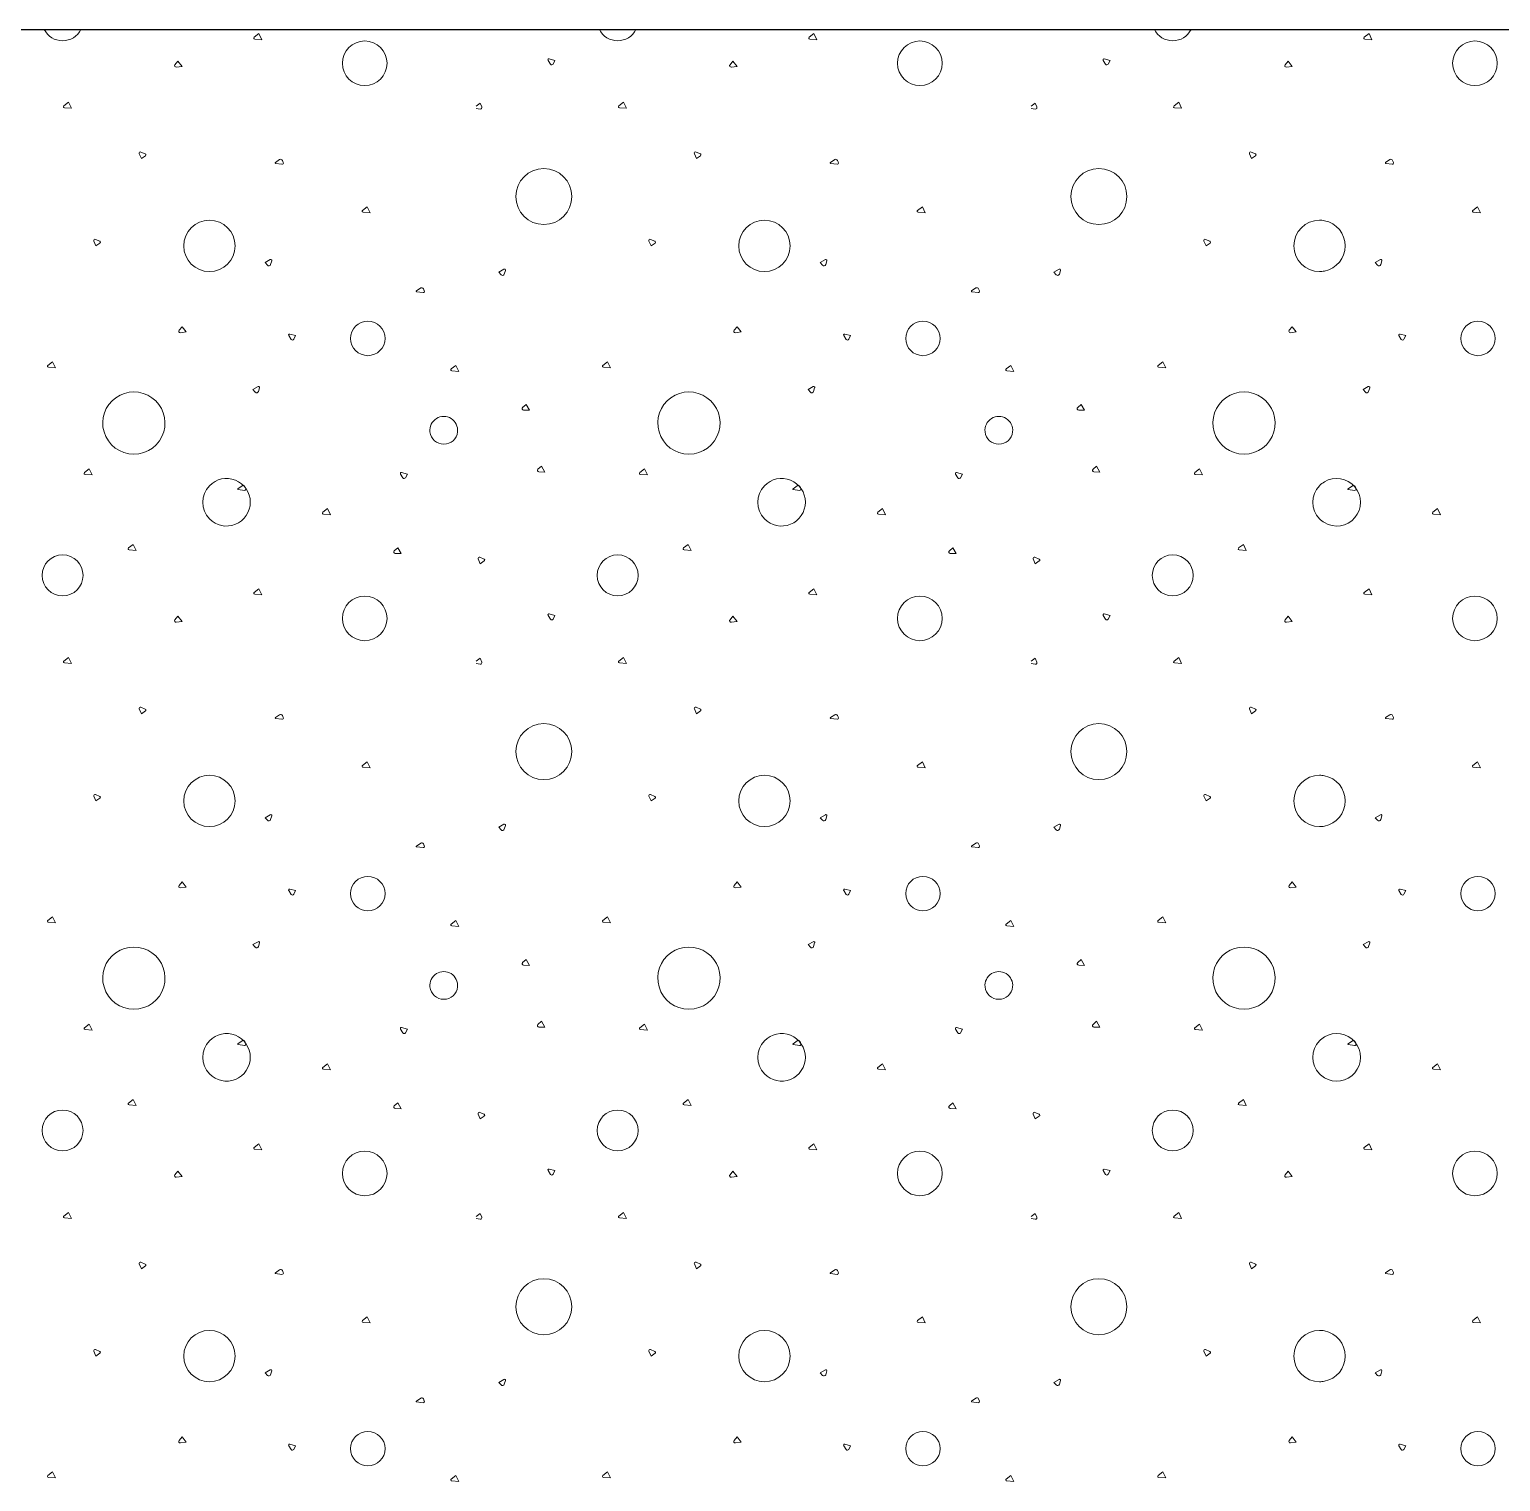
# Model space of a CAD drawing. Header units: millimetres. Extents: x 15 to 2176, y 3 to 641.
# Drawn here: x 272.59 to 315, y 46.22 to 88.07 of the extents above; entities that cross this region are included whole.
import ezdxf
from ezdxf.xclip import XClip

# ---------------------------------------------------------------- set-up
doc = ezdxf.new("R2010")
doc.units = ezdxf.units.MM
doc.header["$MEASUREMENT"] = 0
doc.header["$XCLIPFRAME"] = 0
doc.layers.add('A--------P-', color=7, linetype='Continuous')
doc.layers.add('A-01SF-----', color=7, linetype='Continuous')
doc.layers.add('A-L-10--EF-', color=4, linetype='Continuous', lineweight=0)

# ---------------------------------------------------------------- blocks, each defined once
blk = doc.blocks.new('*X1')
at = {"layer": 'A-L-10--EF-'}
for p, q in [((279.071, 87.847), (279.207, 87.953)), ((279.292, 87.778), (279.086, 87.796)), ((279.207, 87.953), (279.292, 87.778)), ((295.071, 87.847), (295.207, 87.953)), ((295.292, 87.778), (295.086, 87.796)), ((295.207, 87.953), (295.292, 87.778)), ((276.787, 87.058), (276.873, 87.162)), ((276.993, 87.009), (276.825, 86.988)), ((276.873, 87.162), (276.993, 87.009)), ((287.613, 87.072), (287.543, 87.182)), ((287.575, 87.225), (287.741, 87.181)), ((287.741, 87.181), (287.688, 87.076)), ((292.787, 87.058), (292.873, 87.162)), ((292.993, 87.009), (292.825, 86.988)), ((292.873, 87.162), (292.993, 87.009)), ((303.613, 87.072), (303.543, 87.182)), ((303.575, 87.225), (303.741, 87.181)), ((303.741, 87.181), (303.688, 87.076)), ((308.787, 87.058), (308.873, 87.162)), ((308.993, 87.009), (308.825, 86.988)), ((308.873, 87.162), (308.993, 87.009)), ((273.586, 85.869), (273.721, 85.974)), ((273.806, 85.8), (273.601, 85.818)), ((273.721, 85.974), (273.806, 85.8)), ((285.466, 85.862), (285.586, 85.947)), ((285.587, 85.779), (285.466, 85.795)), ((285.586, 85.947), (285.633, 85.839)), ((289.586, 85.869), (289.721, 85.974)), ((289.806, 85.8), (289.601, 85.818)), ((289.721, 85.974), (289.806, 85.8)), ((301.466, 85.862), (301.586, 85.947)), ((301.587, 85.779), (301.466, 85.795)), ((301.586, 85.947), (301.633, 85.839)), ((305.586, 85.869), (305.721, 85.974)), ((305.806, 85.8), (305.601, 85.818)), ((305.721, 85.974), (305.806, 85.8)), ((275.76, 84.492), (275.822, 84.351)), ((275.933, 84.484), (275.808, 84.539)), ((275.822, 84.351), (275.938, 84.435)), ((291.76, 84.492), (291.822, 84.351)), ((291.933, 84.484), (291.808, 84.539)), ((291.822, 84.351), (291.938, 84.435)), ((307.76, 84.492), (307.822, 84.351)), ((307.933, 84.484), (307.808, 84.539)), ((307.822, 84.351), (307.938, 84.435)), ((279.683, 84.236), (279.805, 84.322)), ((279.872, 84.189), (279.688, 84.214)), ((279.884, 84.299), (279.91, 84.239)), ((295.683, 84.236), (295.805, 84.322)), ((295.872, 84.189), (295.688, 84.214)), ((295.884, 84.299), (295.91, 84.239)), ((282.196, 82.857), (282.331, 82.962)), ((282.416, 82.788), (282.211, 82.805)), ((282.331, 82.962), (282.416, 82.788)), ((298.196, 82.857), (298.331, 82.962)), ((298.416, 82.788), (298.211, 82.805)), ((298.331, 82.962), (298.416, 82.788)), ((274.448, 81.974), (274.51, 81.834)), ((274.621, 81.967), (274.496, 82.022)), ((274.51, 81.834), (274.626, 81.917)), ((290.448, 81.974), (290.51, 81.834)), ((290.621, 81.967), (290.496, 82.022)), ((290.51, 81.834), (290.626, 81.917)), ((306.448, 81.974), (306.51, 81.834)), ((306.621, 81.967), (306.496, 82.022)), ((306.51, 81.834), (306.626, 81.917)), ((279.536, 81.438), (279.387, 81.352)), ((295.536, 81.438), (295.387, 81.352)), ((279.387, 81.352), (279.455, 81.277)), ((279.545, 81.297), (279.578, 81.404)), ((286.271, 81.163), (286.123, 81.077)), ((286.123, 81.077), (286.19, 81.002)), ((286.28, 81.022), (286.313, 81.129)), ((295.387, 81.352), (295.455, 81.277)), ((295.545, 81.297), (295.578, 81.404)), ((302.271, 81.163), (302.123, 81.077)), ((302.123, 81.077), (302.19, 81.002)), ((302.28, 81.022), (302.313, 81.129)), ((283.749, 80.536), (283.871, 80.621)), ((283.95, 80.599), (283.976, 80.539)), ((299.749, 80.536), (299.871, 80.621)), ((299.95, 80.599), (299.976, 80.539)), ((283.938, 80.489), (283.755, 80.514)), ((299.938, 80.489), (299.755, 80.514)), ((276.905, 79.402), (276.991, 79.506)), ((277.111, 79.353), (276.943, 79.332)), ((276.991, 79.506), (277.111, 79.353)), ((292.905, 79.402), (292.991, 79.506)), ((293.111, 79.353), (292.943, 79.332)), ((292.991, 79.506), (293.111, 79.353)), ((308.905, 79.402), (308.991, 79.506)), ((309.111, 79.353), (308.943, 79.332)), ((308.991, 79.506), (309.111, 79.353)), ((280.137, 79.141), (280.068, 79.251)), ((280.1, 79.294), (280.265, 79.25)), ((280.265, 79.25), (280.213, 79.145)), ((296.137, 79.141), (296.068, 79.251)), ((296.1, 79.294), (296.265, 79.25)), ((296.265, 79.25), (296.213, 79.145)), ((273.124, 78.39), (273.26, 78.495)), ((273.26, 78.495), (273.345, 78.321)), ((289.124, 78.39), (289.26, 78.495)), ((289.26, 78.495), (289.345, 78.321)), ((305.124, 78.39), (305.26, 78.495)), ((305.26, 78.495), (305.345, 78.321)), ((273.345, 78.321), (273.14, 78.338)), ((284.75, 78.286), (284.885, 78.391)), ((284.97, 78.216), (284.765, 78.234)), ((284.885, 78.391), (284.97, 78.216)), ((289.345, 78.321), (289.14, 78.338)), ((300.75, 78.286), (300.885, 78.391)), ((300.97, 78.216), (300.765, 78.234)), ((300.885, 78.391), (300.97, 78.216)), ((305.345, 78.321), (305.14, 78.338)), ((279.185, 77.779), (279.037, 77.693)), ((279.037, 77.693), (279.104, 77.618)), ((279.194, 77.638), (279.227, 77.746)), ((295.185, 77.779), (295.037, 77.693)), ((295.037, 77.693), (295.104, 77.618)), ((295.194, 77.638), (295.227, 77.746)), ((286.81, 77.175), (286.912, 77.264)), ((286.912, 77.264), (287.007, 77.095)), ((302.81, 77.175), (302.912, 77.264)), ((302.912, 77.264), (303.007, 77.095)), ((287.007, 77.095), (286.838, 77.099)), ((303.007, 77.095), (302.838, 77.099)), ((287.251, 75.394), (287.352, 75.483)), ((287.352, 75.483), (287.447, 75.314)), ((303.251, 75.394), (303.352, 75.483)), ((303.352, 75.483), (303.447, 75.314)), ((274.184, 75.3), (274.319, 75.405)), ((274.404, 75.231), (274.199, 75.249)), ((274.319, 75.405), (274.404, 75.231)), ((283.358, 75.149), (283.289, 75.258)), ((283.32, 75.302), (283.486, 75.258)), ((283.486, 75.258), (283.433, 75.153)), ((287.447, 75.314), (287.278, 75.319)), ((290.184, 75.3), (290.319, 75.405)), ((290.404, 75.231), (290.199, 75.249)), ((290.319, 75.405), (290.404, 75.231)), ((299.358, 75.149), (299.289, 75.258)), ((299.32, 75.302), (299.486, 75.258)), ((299.486, 75.258), (299.433, 75.153)), ((303.447, 75.314), (303.278, 75.319)), ((306.184, 75.3), (306.319, 75.405)), ((306.404, 75.231), (306.199, 75.249)), ((306.319, 75.405), (306.404, 75.231)), ((278.604, 74.834), (278.726, 74.92)), ((278.792, 74.787), (278.609, 74.812)), ((278.805, 74.897), (278.83, 74.837)), ((294.604, 74.834), (294.726, 74.92)), ((294.792, 74.787), (294.609, 74.812)), ((294.805, 74.897), (294.83, 74.837)), ((281.05, 74.155), (281.185, 74.261)), ((281.185, 74.261), (281.27, 74.086)), ((297.05, 74.155), (297.185, 74.261)), ((297.185, 74.261), (297.27, 74.086)), ((281.27, 74.086), (281.065, 74.104)), ((297.27, 74.086), (297.065, 74.104)), ((275.449, 73.127), (275.585, 73.232)), ((275.67, 73.058), (275.464, 73.075)), ((275.585, 73.232), (275.67, 73.058)), ((283.11, 73.045), (283.212, 73.134)), ((283.307, 72.965), (283.138, 72.969)), ((283.212, 73.134), (283.307, 72.965)), ((291.449, 73.127), (291.585, 73.232)), ((291.67, 73.058), (291.464, 73.075)), ((291.585, 73.232), (291.67, 73.058)), ((299.11, 73.045), (299.212, 73.134)), ((299.307, 72.965), (299.138, 72.969)), ((299.212, 73.134), (299.307, 72.965)), ((307.449, 73.127), (307.585, 73.232)), ((307.67, 73.058), (307.464, 73.075)), ((307.585, 73.232), (307.67, 73.058)), ((285.526, 72.811), (285.587, 72.671)), ((285.698, 72.804), (285.573, 72.859)), ((285.587, 72.671), (285.703, 72.754)), ((301.526, 72.811), (301.587, 72.671)), ((301.698, 72.804), (301.573, 72.859)), ((301.587, 72.671), (301.703, 72.754)), ((279.071, 71.847), (279.207, 71.953)), ((279.292, 71.778), (279.086, 71.796)), ((279.207, 71.953), (279.292, 71.778)), ((295.071, 71.847), (295.207, 71.953)), ((295.292, 71.778), (295.086, 71.796)), ((295.207, 71.953), (295.292, 71.778)), ((276.787, 71.058), (276.873, 71.162)), ((276.993, 71.009), (276.825, 70.988)), ((276.873, 71.162), (276.993, 71.009)), ((287.613, 71.072), (287.543, 71.182)), ((287.575, 71.225), (287.741, 71.181)), ((287.741, 71.181), (287.688, 71.076)), ((292.787, 71.058), (292.873, 71.162)), ((292.993, 71.009), (292.825, 70.988)), ((292.873, 71.162), (292.993, 71.009)), ((303.613, 71.072), (303.543, 71.182)), ((303.575, 71.225), (303.741, 71.181)), ((303.741, 71.181), (303.688, 71.076)), ((308.787, 71.058), (308.873, 71.162)), ((308.993, 71.009), (308.825, 70.988)), ((308.873, 71.162), (308.993, 71.009)), ((273.586, 69.869), (273.721, 69.974)), ((273.721, 69.974), (273.806, 69.8)), ((289.586, 69.869), (289.721, 69.974)), ((289.721, 69.974), (289.806, 69.8)), ((305.586, 69.869), (305.721, 69.974)), ((305.721, 69.974), (305.806, 69.8)), ((273.806, 69.8), (273.601, 69.818)), ((285.466, 69.862), (285.586, 69.947)), ((285.587, 69.779), (285.466, 69.795)), ((285.586, 69.947), (285.633, 69.839)), ((289.806, 69.8), (289.601, 69.818)), ((301.466, 69.862), (301.586, 69.947)), ((301.587, 69.779), (301.466, 69.795)), ((301.586, 69.947), (301.633, 69.839)), ((305.806, 69.8), (305.601, 69.818)), ((275.76, 68.492), (275.822, 68.351)), ((275.933, 68.484), (275.808, 68.539)), ((275.822, 68.351), (275.938, 68.435)), ((279.683, 68.236), (279.805, 68.322)), ((279.884, 68.299), (279.91, 68.239)), ((291.76, 68.492), (291.822, 68.351)), ((291.933, 68.484), (291.808, 68.539)), ((291.822, 68.351), (291.938, 68.435)), ((295.683, 68.236), (295.805, 68.322)), ((295.884, 68.299), (295.91, 68.239)), ((307.76, 68.492), (307.822, 68.351)), ((307.933, 68.484), (307.808, 68.539)), ((307.822, 68.351), (307.938, 68.435)), ((279.872, 68.189), (279.688, 68.214)), ((295.872, 68.189), (295.688, 68.214)), ((282.196, 66.857), (282.331, 66.962)), ((282.416, 66.788), (282.211, 66.805)), ((282.331, 66.962), (282.416, 66.788)), ((298.196, 66.857), (298.331, 66.962)), ((298.416, 66.788), (298.211, 66.805)), ((298.331, 66.962), (298.416, 66.788)), ((274.448, 65.974), (274.51, 65.834)), ((274.621, 65.967), (274.496, 66.022)), ((274.51, 65.834), (274.626, 65.917)), ((290.448, 65.974), (290.51, 65.834)), ((290.621, 65.967), (290.496, 66.022)), ((290.51, 65.834), (290.626, 65.917)), ((306.448, 65.974), (306.51, 65.834)), ((306.621, 65.967), (306.496, 66.022)), ((306.51, 65.834), (306.626, 65.917)), ((279.536, 65.438), (279.387, 65.352)), ((279.387, 65.352), (279.455, 65.277)), ((279.545, 65.297), (279.578, 65.404)), ((295.536, 65.438), (295.387, 65.352)), ((295.387, 65.352), (295.455, 65.277)), ((295.545, 65.297), (295.578, 65.404)), ((286.271, 65.163), (286.123, 65.077)), ((286.123, 65.077), (286.19, 65.002)), ((286.28, 65.022), (286.313, 65.129)), ((302.271, 65.163), (302.123, 65.077)), ((302.123, 65.077), (302.19, 65.002)), ((302.28, 65.022), (302.313, 65.129)), ((283.749, 64.536), (283.871, 64.621)), ((283.938, 64.489), (283.755, 64.514)), ((283.95, 64.599), (283.976, 64.539)), ((299.749, 64.536), (299.871, 64.621)), ((299.938, 64.489), (299.755, 64.514)), ((299.95, 64.599), (299.976, 64.539)), ((276.905, 63.402), (276.991, 63.506)), ((277.111, 63.353), (276.943, 63.332)), ((276.991, 63.506), (277.111, 63.353)), ((280.137, 63.141), (280.068, 63.251)), ((280.1, 63.294), (280.265, 63.25)), ((280.265, 63.25), (280.213, 63.145)), ((292.905, 63.402), (292.991, 63.506)), ((293.111, 63.353), (292.943, 63.332)), ((292.991, 63.506), (293.111, 63.353)), ((296.137, 63.141), (296.068, 63.251)), ((296.1, 63.294), (296.265, 63.25)), ((296.265, 63.25), (296.213, 63.145)), ((308.905, 63.402), (308.991, 63.506)), ((309.111, 63.353), (308.943, 63.332)), ((308.991, 63.506), (309.111, 63.353)), ((273.124, 62.39), (273.26, 62.495)), ((273.345, 62.321), (273.14, 62.338)), ((273.26, 62.495), (273.345, 62.321)), ((284.75, 62.286), (284.885, 62.391)), ((284.885, 62.391), (284.97, 62.216)), ((289.124, 62.39), (289.26, 62.495)), ((289.345, 62.321), (289.14, 62.338)), ((289.26, 62.495), (289.345, 62.321)), ((300.75, 62.286), (300.885, 62.391)), ((300.885, 62.391), (300.97, 62.216)), ((305.124, 62.39), (305.26, 62.495)), ((305.345, 62.321), (305.14, 62.338)), ((305.26, 62.495), (305.345, 62.321)), ((284.97, 62.216), (284.765, 62.234)), ((300.97, 62.216), (300.765, 62.234)), ((279.185, 61.779), (279.037, 61.693)), ((279.037, 61.693), (279.104, 61.618)), ((279.194, 61.638), (279.227, 61.746)), ((295.185, 61.779), (295.037, 61.693)), ((295.037, 61.693), (295.104, 61.618)), ((295.194, 61.638), (295.227, 61.746)), ((286.81, 61.175), (286.912, 61.264)), ((287.007, 61.095), (286.838, 61.099)), ((286.912, 61.264), (287.007, 61.095)), ((302.81, 61.175), (302.912, 61.264)), ((303.007, 61.095), (302.838, 61.099)), ((302.912, 61.264), (303.007, 61.095)), ((274.184, 59.3), (274.319, 59.405)), ((274.319, 59.405), (274.404, 59.231)), ((287.251, 59.394), (287.352, 59.483)), ((287.352, 59.483), (287.447, 59.314)), ((290.184, 59.3), (290.319, 59.405)), ((290.319, 59.405), (290.404, 59.231)), ((303.251, 59.394), (303.352, 59.483)), ((303.352, 59.483), (303.447, 59.314)), ((306.184, 59.3), (306.319, 59.405)), ((306.319, 59.405), (306.404, 59.231)), ((274.404, 59.231), (274.199, 59.249)), ((283.358, 59.149), (283.289, 59.258)), ((283.32, 59.302), (283.486, 59.258)), ((283.486, 59.258), (283.433, 59.153)), ((287.447, 59.314), (287.278, 59.319)), ((290.404, 59.231), (290.199, 59.249)), ((299.358, 59.149), (299.289, 59.258)), ((299.32, 59.302), (299.486, 59.258)), ((299.486, 59.258), (299.433, 59.153)), ((303.447, 59.314), (303.278, 59.319)), ((306.404, 59.231), (306.199, 59.249)), ((278.604, 58.834), (278.726, 58.92)), ((278.792, 58.787), (278.609, 58.812)), ((278.805, 58.897), (278.83, 58.837)), ((294.604, 58.834), (294.726, 58.92)), ((294.792, 58.787), (294.609, 58.812)), ((294.805, 58.897), (294.83, 58.837)), ((281.05, 58.155), (281.185, 58.261)), ((281.27, 58.086), (281.065, 58.104)), ((281.185, 58.261), (281.27, 58.086)), ((297.05, 58.155), (297.185, 58.261)), ((297.27, 58.086), (297.065, 58.104)), ((297.185, 58.261), (297.27, 58.086)), ((275.449, 57.127), (275.585, 57.232)), ((275.67, 57.058), (275.464, 57.075)), ((275.585, 57.232), (275.67, 57.058)), ((283.11, 57.045), (283.212, 57.134)), ((283.307, 56.965), (283.138, 56.969)), ((283.212, 57.134), (283.307, 56.965)), ((285.698, 56.804), (285.573, 56.859)), ((291.449, 57.127), (291.585, 57.232)), ((291.67, 57.058), (291.464, 57.075)), ((291.585, 57.232), (291.67, 57.058)), ((299.11, 57.045), (299.212, 57.134)), ((299.307, 56.965), (299.138, 56.969)), ((299.212, 57.134), (299.307, 56.965)), ((301.698, 56.804), (301.573, 56.859)), ((307.449, 57.127), (307.585, 57.232)), ((307.67, 57.058), (307.464, 57.075)), ((307.585, 57.232), (307.67, 57.058)), ((285.526, 56.811), (285.587, 56.671)), ((285.587, 56.671), (285.703, 56.754)), ((301.526, 56.811), (301.587, 56.671)), ((301.587, 56.671), (301.703, 56.754)), ((279.071, 55.847), (279.207, 55.953)), ((279.292, 55.778), (279.086, 55.796)), ((279.207, 55.953), (279.292, 55.778)), ((295.071, 55.847), (295.207, 55.953)), ((295.292, 55.778), (295.086, 55.796)), ((295.207, 55.953), (295.292, 55.778)), ((276.787, 55.058), (276.873, 55.162)), ((276.873, 55.162), (276.993, 55.009)), ((287.613, 55.072), (287.543, 55.182)), ((287.575, 55.225), (287.741, 55.181)), ((287.741, 55.181), (287.688, 55.076)), ((292.787, 55.058), (292.873, 55.162)), ((292.873, 55.162), (292.993, 55.009)), ((303.613, 55.072), (303.543, 55.182)), ((303.575, 55.225), (303.741, 55.181)), ((303.741, 55.181), (303.688, 55.076)), ((308.787, 55.058), (308.873, 55.162)), ((308.873, 55.162), (308.993, 55.009)), ((276.993, 55.009), (276.825, 54.988)), ((292.993, 55.009), (292.825, 54.988)), ((308.993, 55.009), (308.825, 54.988)), ((273.586, 53.869), (273.721, 53.974)), ((273.721, 53.974), (273.806, 53.8)), ((285.466, 53.862), (285.586, 53.947)), ((285.586, 53.947), (285.633, 53.839)), ((289.586, 53.869), (289.721, 53.974)), ((289.721, 53.974), (289.806, 53.8)), ((301.466, 53.862), (301.586, 53.947)), ((301.586, 53.947), (301.633, 53.839)), ((305.586, 53.869), (305.721, 53.974)), ((305.721, 53.974), (305.806, 53.8)), ((273.806, 53.8), (273.601, 53.818)), ((285.587, 53.779), (285.466, 53.795)), ((289.806, 53.8), (289.601, 53.818)), ((301.587, 53.779), (301.466, 53.795)), ((305.806, 53.8), (305.601, 53.818)), ((275.76, 52.492), (275.822, 52.351)), ((275.933, 52.484), (275.808, 52.539)), ((275.822, 52.351), (275.938, 52.435)), ((279.683, 52.236), (279.805, 52.322)), ((279.872, 52.189), (279.688, 52.214)), ((279.884, 52.299), (279.91, 52.239)), ((291.76, 52.492), (291.822, 52.351)), ((291.933, 52.484), (291.808, 52.539)), ((291.822, 52.351), (291.938, 52.435)), ((295.683, 52.236), (295.805, 52.322)), ((295.872, 52.189), (295.688, 52.214)), ((295.884, 52.299), (295.91, 52.239)), ((307.76, 52.492), (307.822, 52.351)), ((307.933, 52.484), (307.808, 52.539)), ((307.822, 52.351), (307.938, 52.435)), ((282.196, 50.857), (282.331, 50.962)), ((282.331, 50.962), (282.416, 50.788)), ((298.196, 50.857), (298.331, 50.962)), ((298.331, 50.962), (298.416, 50.788)), ((282.416, 50.788), (282.211, 50.805)), ((298.416, 50.788), (298.211, 50.805)), ((274.448, 49.974), (274.51, 49.834)), ((274.621, 49.967), (274.496, 50.022)), ((274.51, 49.834), (274.626, 49.917)), ((290.448, 49.974), (290.51, 49.834)), ((290.621, 49.967), (290.496, 50.022)), ((290.51, 49.834), (290.626, 49.917)), ((306.448, 49.974), (306.51, 49.834)), ((306.621, 49.967), (306.496, 50.022)), ((306.51, 49.834), (306.626, 49.917)), ((279.536, 49.438), (279.387, 49.352)), ((279.387, 49.352), (279.455, 49.277)), ((279.545, 49.297), (279.578, 49.404)), ((295.536, 49.438), (295.387, 49.352)), ((295.387, 49.352), (295.455, 49.277)), ((295.545, 49.297), (295.578, 49.404)), ((286.271, 49.163), (286.123, 49.077)), ((286.123, 49.077), (286.19, 49.002)), ((286.28, 49.022), (286.313, 49.129)), ((302.271, 49.163), (302.123, 49.077)), ((302.123, 49.077), (302.19, 49.002)), ((302.28, 49.022), (302.313, 49.129)), ((283.749, 48.536), (283.871, 48.621)), ((283.938, 48.489), (283.755, 48.514)), ((283.95, 48.599), (283.976, 48.539)), ((299.749, 48.536), (299.871, 48.621)), ((299.938, 48.489), (299.755, 48.514)), ((299.95, 48.599), (299.976, 48.539)), ((276.905, 47.402), (276.991, 47.506)), ((276.991, 47.506), (277.111, 47.353)), ((292.905, 47.402), (292.991, 47.506)), ((292.991, 47.506), (293.111, 47.353)), ((308.905, 47.402), (308.991, 47.506)), ((308.991, 47.506), (309.111, 47.353)), ((277.111, 47.353), (276.943, 47.332)), ((280.137, 47.141), (280.068, 47.251)), ((280.1, 47.294), (280.265, 47.25)), ((280.265, 47.25), (280.213, 47.145)), ((293.111, 47.353), (292.943, 47.332)), ((296.137, 47.141), (296.068, 47.251)), ((296.1, 47.294), (296.265, 47.25)), ((296.265, 47.25), (296.213, 47.145)), ((309.111, 47.353), (308.943, 47.332)), ((273.124, 46.39), (273.26, 46.495)), ((273.345, 46.321), (273.14, 46.338)), ((273.26, 46.495), (273.345, 46.321)), ((284.75, 46.286), (284.885, 46.391)), ((284.97, 46.216), (284.765, 46.234)), ((284.885, 46.391), (284.97, 46.216)), ((289.124, 46.39), (289.26, 46.495)), ((289.345, 46.321), (289.14, 46.338)), ((289.26, 46.495), (289.345, 46.321)), ((300.75, 46.286), (300.885, 46.391)), ((300.97, 46.216), (300.765, 46.234)), ((300.885, 46.391), (300.97, 46.216)), ((305.124, 46.39), (305.26, 46.495)), ((305.345, 46.321), (305.14, 46.338)), ((305.26, 46.495), (305.345, 46.321))]:
    blk.add_line(p, q, dxfattribs=at)
for centre, radius in [((282.259, 87.098), 0.643), ((298.259, 87.098), 0.643), ((287.42, 83.257), 0.807), ((303.42, 83.257), 0.807), ((282.347, 79.166), 0.496), ((298.347, 79.166), 0.496), ((273.549, 72.337), 0.59), ((289.549, 72.337), 0.59), ((305.549, 72.337), 0.59), ((282.259, 71.098), 0.643), ((298.259, 71.098), 0.643), ((287.42, 67.257), 0.807), ((303.42, 67.257), 0.807), ((282.347, 63.166), 0.496), ((298.347, 63.166), 0.496), ((273.549, 56.337), 0.59), ((289.549, 56.337), 0.59), ((305.549, 56.337), 0.59), ((282.259, 55.098), 0.643), ((298.259, 55.098), 0.643), ((287.42, 51.257), 0.807), ((303.42, 51.257), 0.807), ((282.347, 47.166), 0.496), ((298.347, 47.166), 0.496)]:
    blk.add_circle(centre, radius, dxfattribs=at)
for centre, radius, start, end in [((273.549, 88.337), 0.59, 206.4527, 333.5473), ((279.089, 87.825), 0.0288, 127.9022, 265.0768), ((289.549, 88.337), 0.59, 206.4527, 333.5473), ((295.089, 87.825), 0.0288, 127.9022, 265.0768), ((305.549, 88.337), 0.59, 206.4527, 333.5473), ((276.82, 87.03), 0.0432, 140.1139, 277.2885), ((287.568, 87.197), 0.0288, 75.2067, 212.3813), ((287.649, 87.095), 0.0432, 212.3813, 333.2854), ((292.82, 87.03), 0.0432, 140.1139, 277.2885), ((303.568, 87.197), 0.0288, 75.2067, 212.3813), ((303.649, 87.095), 0.0432, 212.3813, 333.2854), ((308.82, 87.03), 0.0432, 140.1139, 277.2885), ((273.603, 85.846), 0.0288, 127.9022, 265.0768), ((285.593, 85.822), 0.0432, 262.2885, 23.1926), ((289.603, 85.846), 0.0288, 127.9022, 265.0768), ((301.593, 85.822), 0.0432, 262.2885, 23.1926), ((305.603, 85.846), 0.0288, 127.9022, 265.0768), ((275.793, 84.506), 0.036, 66.4475, 203.6221), ((275.922, 84.458), 0.0288, 305.5434, 66.4475), ((291.793, 84.506), 0.036, 66.4475, 203.6221), ((291.922, 84.458), 0.0288, 305.5434, 66.4475), ((307.793, 84.506), 0.036, 66.4475, 203.6221), ((307.922, 84.458), 0.0288, 305.5434, 66.4475), ((279.69, 84.226), 0.012, 125.1139, 262.2885), ((279.835, 84.278), 0.0528, 23.1926, 125.1139), ((279.876, 84.225), 0.036, 262.2885, 23.1926), ((295.69, 84.226), 0.012, 125.1139, 262.2885), ((295.835, 84.278), 0.0528, 23.1926, 125.1139), ((295.876, 84.225), 0.036, 262.2885, 23.1926), ((282.214, 82.834), 0.0288, 127.9022, 265.0768), ((298.214, 82.834), 0.0288, 127.9022, 265.0768), ((277.78, 81.835), 0.74, 90, 270), ((277.78, 81.835), 0.74, 270, 90), ((293.78, 81.835), 0.74, 90, 270), ((293.78, 81.835), 0.74, 270, 90), ((309.78, 81.835), 0.74, 90, 270), ((309.78, 81.835), 0.74, 78.9998, 90), ((274.481, 81.989), 0.036, 66.4475, 203.6221), ((274.609, 81.941), 0.0288, 305.5434, 66.4475), ((290.481, 81.989), 0.036, 66.4475, 203.6221), ((290.609, 81.941), 0.0288, 305.5434, 66.4475), ((306.481, 81.989), 0.036, 66.4475, 203.6221), ((306.609, 81.941), 0.0288, 305.5434, 66.4475), ((279.55, 81.413), 0.0288, 342.8254, 120), ((295.55, 81.413), 0.0288, 342.8254, 120), ((279.494, 81.312), 0.0528, 221.9213, 342.8254), ((286.23, 81.037), 0.0528, 221.9213, 342.8254), ((286.286, 81.138), 0.0288, 342.8254, 120), ((295.494, 81.312), 0.0528, 221.9213, 342.8254), ((302.23, 81.037), 0.0528, 221.9213, 342.8254), ((302.286, 81.138), 0.0288, 342.8254, 120), ((309.78, 81.835), 0.74, 270, 281.0002), ((283.902, 80.578), 0.0528, 23.1926, 125.1139), ((299.902, 80.578), 0.0528, 23.1926, 125.1139), ((283.756, 80.526), 0.012, 125.1139, 262.2885), ((283.943, 80.525), 0.036, 262.2885, 23.1926), ((299.756, 80.526), 0.012, 125.1139, 262.2885), ((299.943, 80.525), 0.036, 262.2885, 23.1926), ((276.938, 79.375), 0.0432, 140.1139, 277.2885), ((292.938, 79.375), 0.0432, 140.1139, 277.2885), ((308.938, 79.375), 0.0432, 140.1139, 277.2885), ((280.092, 79.266), 0.0288, 75.2067, 212.3813), ((280.174, 79.164), 0.0432, 212.3813, 333.2854), ((296.092, 79.266), 0.0288, 75.2067, 212.3813), ((296.174, 79.164), 0.0432, 212.3813, 333.2854), ((273.142, 78.367), 0.0288, 127.9022, 265.0768), ((284.767, 78.263), 0.0288, 127.9022, 265.0768), ((289.142, 78.367), 0.0288, 127.9022, 265.0768), ((300.767, 78.263), 0.0288, 127.9022, 265.0768), ((305.142, 78.367), 0.0288, 127.9022, 265.0768), ((275.603, 76.727), 0.897, 343.6089, 196.3911), ((279.144, 77.654), 0.0528, 221.9213, 342.8254), ((279.2, 77.754), 0.0288, 342.8254, 120), ((291.603, 76.727), 0.897, 343.6089, 196.3911), ((295.144, 77.654), 0.0528, 221.9213, 342.8254), ((295.2, 77.754), 0.0288, 342.8254, 120), ((307.603, 76.727), 0.897, 343.6089, 196.3911), ((284.536, 76.518), 0.4, 353.7067, 186.2933), ((286.839, 77.143), 0.0432, 131.2386, 268.4132), ((300.536, 76.518), 0.4, 353.7067, 186.2933), ((302.839, 77.143), 0.0432, 131.2386, 268.4132), ((275.603, 76.727), 0.897, 196.3911, 343.6089), ((284.536, 76.518), 0.4, 186.2933, 353.7067), ((291.603, 76.727), 0.897, 196.3911, 343.6089), ((300.536, 76.518), 0.4, 186.2933, 353.7067), ((307.603, 76.727), 0.897, 196.3911, 343.6089), ((274.201, 75.277), 0.0288, 127.9022, 265.0768), ((278.274, 74.445), 0.686, 223.8713, 136.1287), ((283.313, 75.274), 0.0288, 75.2067, 212.3813), ((283.395, 75.172), 0.0432, 212.3813, 333.2854), ((287.279, 75.362), 0.0432, 131.2386, 268.4132), ((290.201, 75.277), 0.0288, 127.9022, 265.0768), ((294.274, 74.445), 0.686, 223.8713, 136.1287), ((299.313, 75.274), 0.0288, 75.2067, 212.3813), ((299.395, 75.172), 0.0432, 212.3813, 333.2854), ((303.279, 75.362), 0.0432, 131.2386, 268.4132), ((306.201, 75.277), 0.0288, 127.9022, 265.0768), ((278.274, 74.445), 0.686, 136.1287, 223.8713), ((278.611, 74.824), 0.012, 125.1139, 262.2885), ((278.756, 74.876), 0.0528, 23.1926, 125.1139), ((278.797, 74.823), 0.036, 262.2885, 23.1926), ((294.274, 74.445), 0.686, 136.1287, 223.8713), ((294.611, 74.824), 0.012, 125.1139, 262.2885), ((294.756, 74.876), 0.0528, 23.1926, 125.1139), ((294.797, 74.823), 0.036, 262.2885, 23.1926), ((310.274, 74.445), 0.686, 136.1287, 223.8713), ((310.274, 74.445), 0.686, 120.9928, 136.1287), ((281.067, 74.133), 0.0288, 127.9022, 265.0768), ((297.067, 74.133), 0.0288, 127.9022, 265.0768), ((310.274, 74.445), 0.686, 223.8713, 239.0072), ((275.467, 73.104), 0.0288, 127.9022, 265.0768), ((283.139, 73.013), 0.0432, 131.2386, 268.4132), ((291.467, 73.104), 0.0288, 127.9022, 265.0768), ((299.139, 73.013), 0.0432, 131.2386, 268.4132), ((307.467, 73.104), 0.0288, 127.9022, 265.0768), ((285.559, 72.826), 0.036, 66.4475, 203.6221), ((285.687, 72.778), 0.0288, 305.5434, 66.4475), ((301.559, 72.826), 0.036, 66.4475, 203.6221), ((301.687, 72.778), 0.0288, 305.5434, 66.4475), ((279.089, 71.825), 0.0288, 127.9022, 265.0768), ((295.089, 71.825), 0.0288, 127.9022, 265.0768), ((276.82, 71.03), 0.0432, 140.1139, 277.2885), ((287.568, 71.197), 0.0288, 75.2067, 212.3813), ((287.649, 71.095), 0.0432, 212.3813, 333.2854), ((292.82, 71.03), 0.0432, 140.1139, 277.2885), ((303.568, 71.197), 0.0288, 75.2067, 212.3813), ((303.649, 71.095), 0.0432, 212.3813, 333.2854), ((308.82, 71.03), 0.0432, 140.1139, 277.2885), ((273.603, 69.846), 0.0288, 127.9022, 265.0768), ((285.593, 69.822), 0.0432, 262.2885, 23.1926), ((289.603, 69.846), 0.0288, 127.9022, 265.0768), ((301.593, 69.822), 0.0432, 262.2885, 23.1926), ((305.603, 69.846), 0.0288, 127.9022, 265.0768), ((275.793, 68.506), 0.036, 66.4475, 203.6221), ((275.922, 68.458), 0.0288, 305.5434, 66.4475), ((279.835, 68.278), 0.0528, 23.1926, 125.1139), ((291.793, 68.506), 0.036, 66.4475, 203.6221), ((291.922, 68.458), 0.0288, 305.5434, 66.4475), ((295.835, 68.278), 0.0528, 23.1926, 125.1139), ((307.793, 68.506), 0.036, 66.4475, 203.6221), ((307.922, 68.458), 0.0288, 305.5434, 66.4475), ((279.69, 68.226), 0.012, 125.1139, 262.2885), ((279.876, 68.225), 0.036, 262.2885, 23.1926), ((295.69, 68.226), 0.012, 125.1139, 262.2885), ((295.876, 68.225), 0.036, 262.2885, 23.1926), ((282.214, 66.834), 0.0288, 127.9022, 265.0768), ((298.214, 66.834), 0.0288, 127.9022, 265.0768), ((277.78, 65.835), 0.74, 90, 270), ((277.78, 65.835), 0.74, 270, 90), ((293.78, 65.835), 0.74, 90, 270), ((293.78, 65.835), 0.74, 270, 90), ((309.78, 65.835), 0.74, 90, 270), ((309.78, 65.835), 0.74, 78.9998, 90), ((274.481, 65.989), 0.036, 66.4475, 203.6221), ((274.609, 65.941), 0.0288, 305.5434, 66.4475), ((290.481, 65.989), 0.036, 66.4475, 203.6221), ((290.609, 65.941), 0.0288, 305.5434, 66.4475), ((306.481, 65.989), 0.036, 66.4475, 203.6221), ((306.609, 65.941), 0.0288, 305.5434, 66.4475), ((279.55, 65.413), 0.0288, 342.8254, 120), ((295.55, 65.413), 0.0288, 342.8254, 120), ((279.494, 65.312), 0.0528, 221.9213, 342.8254), ((286.23, 65.037), 0.0528, 221.9213, 342.8254), ((286.286, 65.138), 0.0288, 342.8254, 120), ((295.494, 65.312), 0.0528, 221.9213, 342.8254), ((302.23, 65.037), 0.0528, 221.9213, 342.8254), ((302.286, 65.138), 0.0288, 342.8254, 120), ((309.78, 65.835), 0.74, 270, 281.0002), ((283.756, 64.526), 0.012, 125.1139, 262.2885), ((283.902, 64.578), 0.0528, 23.1926, 125.1139), ((283.943, 64.525), 0.036, 262.2885, 23.1926), ((299.756, 64.526), 0.012, 125.1139, 262.2885), ((299.902, 64.578), 0.0528, 23.1926, 125.1139), ((299.943, 64.525), 0.036, 262.2885, 23.1926), ((276.938, 63.375), 0.0432, 140.1139, 277.2885), ((280.092, 63.266), 0.0288, 75.2067, 212.3813), ((292.938, 63.375), 0.0432, 140.1139, 277.2885), ((296.092, 63.266), 0.0288, 75.2067, 212.3813), ((308.938, 63.375), 0.0432, 140.1139, 277.2885), ((280.174, 63.164), 0.0432, 212.3813, 333.2854), ((296.174, 63.164), 0.0432, 212.3813, 333.2854), ((273.142, 62.367), 0.0288, 127.9022, 265.0768), ((289.142, 62.367), 0.0288, 127.9022, 265.0768), ((305.142, 62.367), 0.0288, 127.9022, 265.0768), ((284.767, 62.263), 0.0288, 127.9022, 265.0768), ((300.767, 62.263), 0.0288, 127.9022, 265.0768), ((275.603, 60.727), 0.897, 343.6089, 196.3911), ((279.144, 61.654), 0.0528, 221.9213, 342.8254), ((279.2, 61.754), 0.0288, 342.8254, 120), ((291.603, 60.727), 0.897, 343.6089, 196.3911), ((295.144, 61.654), 0.0528, 221.9213, 342.8254), ((295.2, 61.754), 0.0288, 342.8254, 120), ((307.603, 60.727), 0.897, 343.6089, 196.3911), ((286.839, 61.143), 0.0432, 131.2386, 268.4132), ((302.839, 61.143), 0.0432, 131.2386, 268.4132), ((284.536, 60.518), 0.4, 353.7067, 186.2933), ((300.536, 60.518), 0.4, 353.7067, 186.2933), ((275.603, 60.727), 0.897, 196.3911, 343.6089), ((284.536, 60.518), 0.4, 186.2933, 353.7067), ((291.603, 60.727), 0.897, 196.3911, 343.6089), ((300.536, 60.518), 0.4, 186.2933, 353.7067), ((307.603, 60.727), 0.897, 196.3911, 343.6089), ((287.279, 59.362), 0.0432, 131.2386, 268.4132), ((303.279, 59.362), 0.0432, 131.2386, 268.4132), ((274.201, 59.277), 0.0288, 127.9022, 265.0768), ((278.274, 58.445), 0.686, 223.8713, 136.1287), ((283.313, 59.274), 0.0288, 75.2067, 212.3813), ((283.395, 59.172), 0.0432, 212.3813, 333.2854), ((290.201, 59.277), 0.0288, 127.9022, 265.0768), ((294.274, 58.445), 0.686, 223.8713, 136.1287), ((299.313, 59.274), 0.0288, 75.2067, 212.3813), ((299.395, 59.172), 0.0432, 212.3813, 333.2854), ((306.201, 59.277), 0.0288, 127.9022, 265.0768), ((310.274, 58.445), 0.686, 120.9928, 136.1287), ((278.274, 58.445), 0.686, 136.1287, 223.8713), ((278.611, 58.824), 0.012, 125.1139, 262.2885), ((278.756, 58.876), 0.0528, 23.1926, 125.1139), ((278.797, 58.823), 0.036, 262.2885, 23.1926), ((294.274, 58.445), 0.686, 136.1287, 223.8713), ((294.611, 58.824), 0.012, 125.1139, 262.2885), ((294.756, 58.876), 0.0528, 23.1926, 125.1139), ((294.797, 58.823), 0.036, 262.2885, 23.1926), ((310.274, 58.445), 0.686, 136.1287, 223.8713), ((281.067, 58.133), 0.0288, 127.9022, 265.0768), ((297.067, 58.133), 0.0288, 127.9022, 265.0768), ((310.274, 58.445), 0.686, 223.8713, 239.0072), ((275.467, 57.104), 0.0288, 127.9022, 265.0768), ((283.139, 57.013), 0.0432, 131.2386, 268.4132), ((285.559, 56.826), 0.036, 66.4475, 203.6221), ((291.467, 57.104), 0.0288, 127.9022, 265.0768), ((299.139, 57.013), 0.0432, 131.2386, 268.4132), ((301.559, 56.826), 0.036, 66.4475, 203.6221), ((307.467, 57.104), 0.0288, 127.9022, 265.0768), ((285.687, 56.778), 0.0288, 305.5434, 66.4475), ((301.687, 56.778), 0.0288, 305.5434, 66.4475), ((279.089, 55.825), 0.0288, 127.9022, 265.0768), ((295.089, 55.825), 0.0288, 127.9022, 265.0768), ((287.568, 55.197), 0.0288, 75.2067, 212.3813), ((303.568, 55.197), 0.0288, 75.2067, 212.3813), ((276.82, 55.03), 0.0432, 140.1139, 277.2885), ((287.649, 55.095), 0.0432, 212.3813, 333.2854), ((292.82, 55.03), 0.0432, 140.1139, 277.2885), ((303.649, 55.095), 0.0432, 212.3813, 333.2854), ((308.82, 55.03), 0.0432, 140.1139, 277.2885), ((273.603, 53.846), 0.0288, 127.9022, 265.0768), ((289.603, 53.846), 0.0288, 127.9022, 265.0768), ((305.603, 53.846), 0.0288, 127.9022, 265.0768), ((285.593, 53.822), 0.0432, 262.2885, 23.1926), ((301.593, 53.822), 0.0432, 262.2885, 23.1926), ((275.793, 52.506), 0.036, 66.4475, 203.6221), ((275.922, 52.458), 0.0288, 305.5434, 66.4475), ((279.69, 52.226), 0.012, 125.1139, 262.2885), ((279.835, 52.278), 0.0528, 23.1926, 125.1139), ((279.876, 52.225), 0.036, 262.2885, 23.1926), ((291.793, 52.506), 0.036, 66.4475, 203.6221), ((291.922, 52.458), 0.0288, 305.5434, 66.4475), ((295.69, 52.226), 0.012, 125.1139, 262.2885), ((295.835, 52.278), 0.0528, 23.1926, 125.1139), ((295.876, 52.225), 0.036, 262.2885, 23.1926), ((307.793, 52.506), 0.036, 66.4475, 203.6221), ((307.922, 52.458), 0.0288, 305.5434, 66.4475), ((277.78, 49.835), 0.74, 90, 270), ((277.78, 49.835), 0.74, 270, 90), ((282.214, 50.834), 0.0288, 127.9022, 265.0768), ((293.78, 49.835), 0.74, 90, 270), ((293.78, 49.835), 0.74, 270, 90), ((298.214, 50.834), 0.0288, 127.9022, 265.0768), ((309.78, 49.835), 0.74, 90, 270), ((309.78, 49.835), 0.74, 78.9998, 90), ((274.481, 49.989), 0.036, 66.4475, 203.6221), ((274.609, 49.941), 0.0288, 305.5434, 66.4475), ((290.481, 49.989), 0.036, 66.4475, 203.6221), ((290.609, 49.941), 0.0288, 305.5434, 66.4475), ((306.481, 49.989), 0.036, 66.4475, 203.6221), ((306.609, 49.941), 0.0288, 305.5434, 66.4475), ((279.494, 49.312), 0.0528, 221.9213, 342.8254), ((279.55, 49.413), 0.0288, 342.8254, 120), ((295.494, 49.312), 0.0528, 221.9213, 342.8254), ((295.55, 49.413), 0.0288, 342.8254, 120), ((286.23, 49.037), 0.0528, 221.9213, 342.8254), ((286.286, 49.138), 0.0288, 342.8254, 120), ((302.23, 49.037), 0.0528, 221.9213, 342.8254), ((302.286, 49.138), 0.0288, 342.8254, 120), ((309.78, 49.835), 0.74, 270, 281.0002), ((283.756, 48.526), 0.012, 125.1139, 262.2885), ((283.902, 48.578), 0.0528, 23.1926, 125.1139), ((283.943, 48.525), 0.036, 262.2885, 23.1926), ((299.756, 48.526), 0.012, 125.1139, 262.2885), ((299.902, 48.578), 0.0528, 23.1926, 125.1139), ((299.943, 48.525), 0.036, 262.2885, 23.1926), ((276.938, 47.375), 0.0432, 140.1139, 277.2885), ((280.092, 47.266), 0.0288, 75.2067, 212.3813), ((280.174, 47.164), 0.0432, 212.3813, 333.2854), ((292.938, 47.375), 0.0432, 140.1139, 277.2885), ((296.092, 47.266), 0.0288, 75.2067, 212.3813), ((296.174, 47.164), 0.0432, 212.3813, 333.2854), ((308.938, 47.375), 0.0432, 140.1139, 277.2885), ((273.142, 46.367), 0.0288, 127.9022, 265.0768), ((284.767, 46.263), 0.0288, 127.9022, 265.0768), ((289.142, 46.367), 0.0288, 127.9022, 265.0768), ((300.767, 46.263), 0.0288, 127.9022, 265.0768), ((305.142, 46.367), 0.0288, 127.9022, 265.0768)]:
    blk.add_arc(centre, radius, start, end, dxfattribs=at)
blk = doc.blocks.new('*X2')
at = {"layer": 'A-L-10--EF-'}
for p, q in [((311.071, 87.847), (311.207, 87.953)), ((311.292, 87.778), (311.086, 87.796)), ((311.207, 87.953), (311.292, 87.778)), ((311.683, 84.236), (311.805, 84.322)), ((311.872, 84.189), (311.688, 84.214)), ((311.884, 84.299), (311.91, 84.239)), ((314.196, 82.857), (314.331, 82.962)), ((314.416, 82.788), (314.211, 82.805)), ((314.331, 82.962), (314.416, 82.788)), ((311.536, 81.438), (311.387, 81.352)), ((311.387, 81.352), (311.455, 81.277)), ((311.545, 81.297), (311.578, 81.404)), ((312.137, 79.141), (312.068, 79.251)), ((312.1, 79.294), (312.265, 79.25)), ((312.265, 79.25), (312.213, 79.145)), ((311.185, 77.779), (311.037, 77.693)), ((311.037, 77.693), (311.104, 77.618)), ((311.194, 77.638), (311.227, 77.746)), ((310.604, 74.834), (310.726, 74.92)), ((310.792, 74.787), (310.609, 74.812)), ((310.805, 74.897), (310.83, 74.837)), ((313.05, 74.155), (313.185, 74.261)), ((313.185, 74.261), (313.27, 74.086)), ((313.27, 74.086), (313.065, 74.104)), ((311.071, 71.847), (311.207, 71.953)), ((311.292, 71.778), (311.086, 71.796)), ((311.207, 71.953), (311.292, 71.778)), ((311.683, 68.236), (311.805, 68.322)), ((311.884, 68.299), (311.91, 68.239)), ((311.872, 68.189), (311.688, 68.214)), ((314.196, 66.857), (314.331, 66.962)), ((314.416, 66.788), (314.211, 66.805)), ((314.331, 66.962), (314.416, 66.788)), ((311.536, 65.438), (311.387, 65.352)), ((311.387, 65.352), (311.455, 65.277)), ((311.545, 65.297), (311.578, 65.404)), ((312.137, 63.141), (312.068, 63.251)), ((312.1, 63.294), (312.265, 63.25)), ((312.265, 63.25), (312.213, 63.145)), ((311.185, 61.779), (311.037, 61.693)), ((311.037, 61.693), (311.104, 61.618)), ((311.194, 61.638), (311.227, 61.746)), ((310.604, 58.834), (310.726, 58.92)), ((310.792, 58.787), (310.609, 58.812)), ((310.805, 58.897), (310.83, 58.837)), ((313.05, 58.155), (313.185, 58.261)), ((313.27, 58.086), (313.065, 58.104)), ((313.185, 58.261), (313.27, 58.086)), ((311.071, 55.847), (311.207, 55.953)), ((311.292, 55.778), (311.086, 55.796)), ((311.207, 55.953), (311.292, 55.778)), ((311.683, 52.236), (311.805, 52.322)), ((311.872, 52.189), (311.688, 52.214)), ((311.884, 52.299), (311.91, 52.239)), ((314.196, 50.857), (314.331, 50.962)), ((314.331, 50.962), (314.416, 50.788)), ((314.416, 50.788), (314.211, 50.805)), ((311.536, 49.438), (311.387, 49.352)), ((311.387, 49.352), (311.455, 49.277)), ((311.545, 49.297), (311.578, 49.404)), ((312.137, 47.141), (312.068, 47.251)), ((312.1, 47.294), (312.265, 47.25)), ((312.265, 47.25), (312.213, 47.145))]:
    blk.add_line(p, q, dxfattribs=at)
for centre, radius in [((314.259, 87.098), 0.643), ((314.347, 79.166), 0.496), ((314.259, 71.098), 0.643), ((314.347, 63.166), 0.496), ((314.259, 55.098), 0.643), ((314.347, 47.166), 0.496)]:
    blk.add_circle(centre, radius, dxfattribs=at)
for centre, radius, start, end in [((311.089, 87.825), 0.0288, 127.9022, 265.0768), ((311.69, 84.226), 0.012, 125.1139, 262.2885), ((311.835, 84.278), 0.0528, 23.1926, 125.1139), ((311.876, 84.225), 0.036, 262.2885, 23.1926), ((314.214, 82.834), 0.0288, 127.9022, 265.0768), ((309.78, 81.835), 0.74, 281.0002, 78.9998), ((311.55, 81.413), 0.0288, 342.8254, 120), ((311.494, 81.312), 0.0528, 221.9213, 342.8254), ((312.092, 79.266), 0.0288, 75.2067, 212.3813), ((312.174, 79.164), 0.0432, 212.3813, 333.2854), ((311.144, 77.654), 0.0528, 221.9213, 342.8254), ((311.2, 77.754), 0.0288, 342.8254, 120), ((310.274, 74.445), 0.686, 239.0072, 120.9928), ((310.611, 74.824), 0.012, 125.1139, 262.2885), ((310.756, 74.876), 0.0528, 23.1926, 125.1139), ((310.797, 74.823), 0.036, 262.2885, 23.1926), ((313.067, 74.133), 0.0288, 127.9022, 265.0768), ((311.089, 71.825), 0.0288, 127.9022, 265.0768), ((311.835, 68.278), 0.0528, 23.1926, 125.1139), ((311.69, 68.226), 0.012, 125.1139, 262.2885), ((311.876, 68.225), 0.036, 262.2885, 23.1926), ((314.214, 66.834), 0.0288, 127.9022, 265.0768), ((309.78, 65.835), 0.74, 281.0002, 78.9998), ((311.55, 65.413), 0.0288, 342.8254, 120), ((311.494, 65.312), 0.0528, 221.9213, 342.8254), ((312.092, 63.266), 0.0288, 75.2067, 212.3813), ((312.174, 63.164), 0.0432, 212.3813, 333.2854), ((311.144, 61.654), 0.0528, 221.9213, 342.8254), ((311.2, 61.754), 0.0288, 342.8254, 120), ((310.274, 58.445), 0.686, 239.0072, 120.9928), ((310.611, 58.824), 0.012, 125.1139, 262.2885), ((310.756, 58.876), 0.0528, 23.1926, 125.1139), ((310.797, 58.823), 0.036, 262.2885, 23.1926), ((313.067, 58.133), 0.0288, 127.9022, 265.0768), ((311.089, 55.825), 0.0288, 127.9022, 265.0768), ((311.69, 52.226), 0.012, 125.1139, 262.2885), ((311.835, 52.278), 0.0528, 23.1926, 125.1139), ((311.876, 52.225), 0.036, 262.2885, 23.1926), ((309.78, 49.835), 0.74, 281.0002, 78.9998), ((314.214, 50.834), 0.0288, 127.9022, 265.0768), ((311.494, 49.312), 0.0528, 221.9213, 342.8254), ((311.55, 49.413), 0.0288, 342.8254, 120), ((312.092, 47.266), 0.0288, 75.2067, 212.3813), ((312.174, 47.164), 0.0432, 212.3813, 333.2854)]:
    blk.add_arc(centre, radius, start, end, dxfattribs=at)
blk = doc.blocks.new('Drawing_1_1', base_point=(268.282, 329.559))
at = {"layer": 'A-01SF-----'}
for p, q in [((157.38, 88.074), (309.921, 88.074)), ((309.921, 88.074), (425.242, 88.074))]:
    blk.add_line(p, q, dxfattribs=at)
at = {"layer": 'A-L-10--EF-'}
for p, q in [((218.801, 88.074), (309.921, 88.074)), ((309.921, 88.074), (425.242, 88.074))]:
    blk.add_line(p, q, dxfattribs=at)
for name in ['*X1', '*X2']:
    blk.add_blockref(name, (0, 0))

msp = doc.modelspace()

# ---------------------------------------------------------------- block references
at = {"layer": 'A--------P-'}
ref = msp.add_blockref('Drawing_1_1', (268.282, 329.559), dxfattribs=at)
XClip(ref).set_block_clipping_path([(14.9798483411, 18.4741086751), (521.5845035658, 640.6436337123)])

doc.saveas('drawing.dxf')
